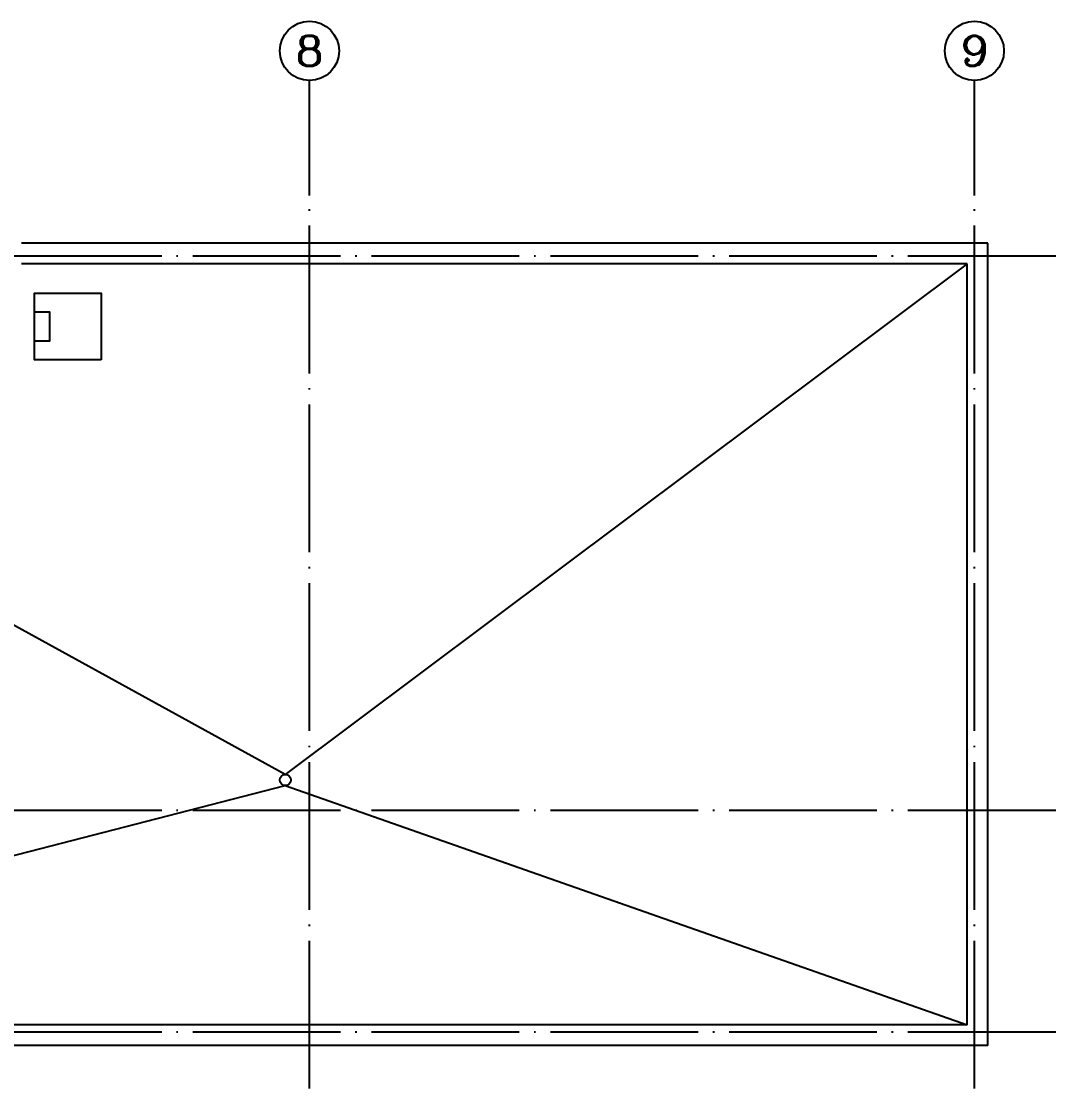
# Model space of a CAD drawing. Extents: x 28773 to 175644, y 7355 to 486294.
# Drawn here: x 127384 to 141384, y 140230 to 154674 of the extents above; entities that cross this region are included whole.
import ezdxf
from ezdxf.enums import TextEntityAlignment as Align

# ---------------------------------------------------------------- set-up
doc = ezdxf.new("R2010")
doc.units = 0
doc.header["$LTSCALE"] = 1000
doc.header["$MEASUREMENT"] = 0
doc.linetypes.add('DOTE', pattern=[2.42, 2, -0.2, 0.02, -0.2])
for name, color, linetype in [('AXIS', 3, 'Continuous'), ('AXIS_TEXT', 7, 'Continuous'), ('DOTE', 1, 'DOTE'), ('SURFACE', 6, 'Continuous'), ('WALL', 2, 'Continuous')]:
    doc.layers.add(name, color=color, linetype=linetype)
doc.styles.add('_TCH_AXIS', font='complex_.ttf', dxfattribs={"bigfont": 'GBCBIG'})
doc.styles.add('COMPLEX', font='COMPLEX')

# ---------------------------------------------------------------- blocks, each defined once
blk = doc.blocks.new('_AXISO')
blk.add_circle((0, 0), 0.5)
at = {"layer": 'AXIS_TEXT', "style": 'COMPLEX', "width": 1.041667}
blk.add_attdef('A', text='', height=0.56, dxfattribs=at).set_placement((-0.25, -0.28), (0.25, -0.28), align=Align.FIT)

msp = doc.modelspace()

# ---------------------------------------------------------------- linework, layer by layer
for points in [[(140184, 151394), (130956, 144482), (118384, 151394), (109182, 144483), (100384, 151394), (87284, 144463), (79884, 151394)], [(128464, 150094), (127564, 150094), (127564, 150994), (128464, 150994), (128464, 150094)], [(127564, 150744), (127564, 150744), (127764, 150744), (127764, 150344), (127564, 150344)], [(79884, 141094), (87284, 144313), (100384, 141094), (109182, 144333), (118384, 141094), (130956, 144332), (140184, 141094)]]:
    msp.add_lwpolyline(points)
at = {"color": 5}
msp.add_circle((130956, 144407), 75, dxfattribs=at)
at = {"layer": 'AXIS'}
for p, q in [((131284, 152319), (131284, 153874)), ((140284, 152319), (140284, 153874))]:
    msp.add_line(p, q, dxfattribs=at)
at = {"layer": 'DOTE'}
for p, q in [((131284, 140230), (131284, 152594)), ((140284, 140230), (140284, 152594)), ((141384, 151494), (78684, 151494)), ((141384, 151494), (78684, 151494)), ((141384, 151494), (78684, 151494)), ((141384, 151494), (78684, 151494)), ((141384, 143994), (78684, 143994)), ((141384, 140994), (78684, 140994))]:
    msp.add_line(p, q, dxfattribs=at)
at = {"layer": 'SURFACE'}
for p, q in [((140464, 151674), (127384, 151674)), ((140464, 140814), (140464, 151674)), ((140464, 140814), (79604, 140814))]:
    msp.add_line(p, q, dxfattribs=at)
at = {"layer": 'WALL'}
for p, q in [((140184, 151394), (127384, 151394)), ((140184, 141094), (140184, 151394)), ((140184, 141094), (79884, 141094))]:
    msp.add_line(p, q, dxfattribs=at)

# ---------------------------------------------------------------- block references
at = {"layer": 'AXIS'}
ref = msp.add_blockref('_AXISO', (131284, 154274), dxfattribs=dict(at, xscale=800, yscale=800, zscale=800))
ref.add_attrib('A', '8', dxfattribs={"layer": 'AXIS_TEXT', "height": 405, "style": '_TCH_AXIS'}).set_placement((131091, 154071), (131477, 154071), align=Align.FIT)
ref = msp.add_blockref('_AXISO', (140284, 154274), dxfattribs=dict(at, xscale=800, yscale=800, zscale=800))
ref.add_attrib('A', '9', dxfattribs={"layer": 'AXIS_TEXT', "height": 405, "style": '_TCH_AXIS'}).set_placement((140091, 154071), (140477, 154071), align=Align.FIT)

doc.saveas('drawing.dxf')
